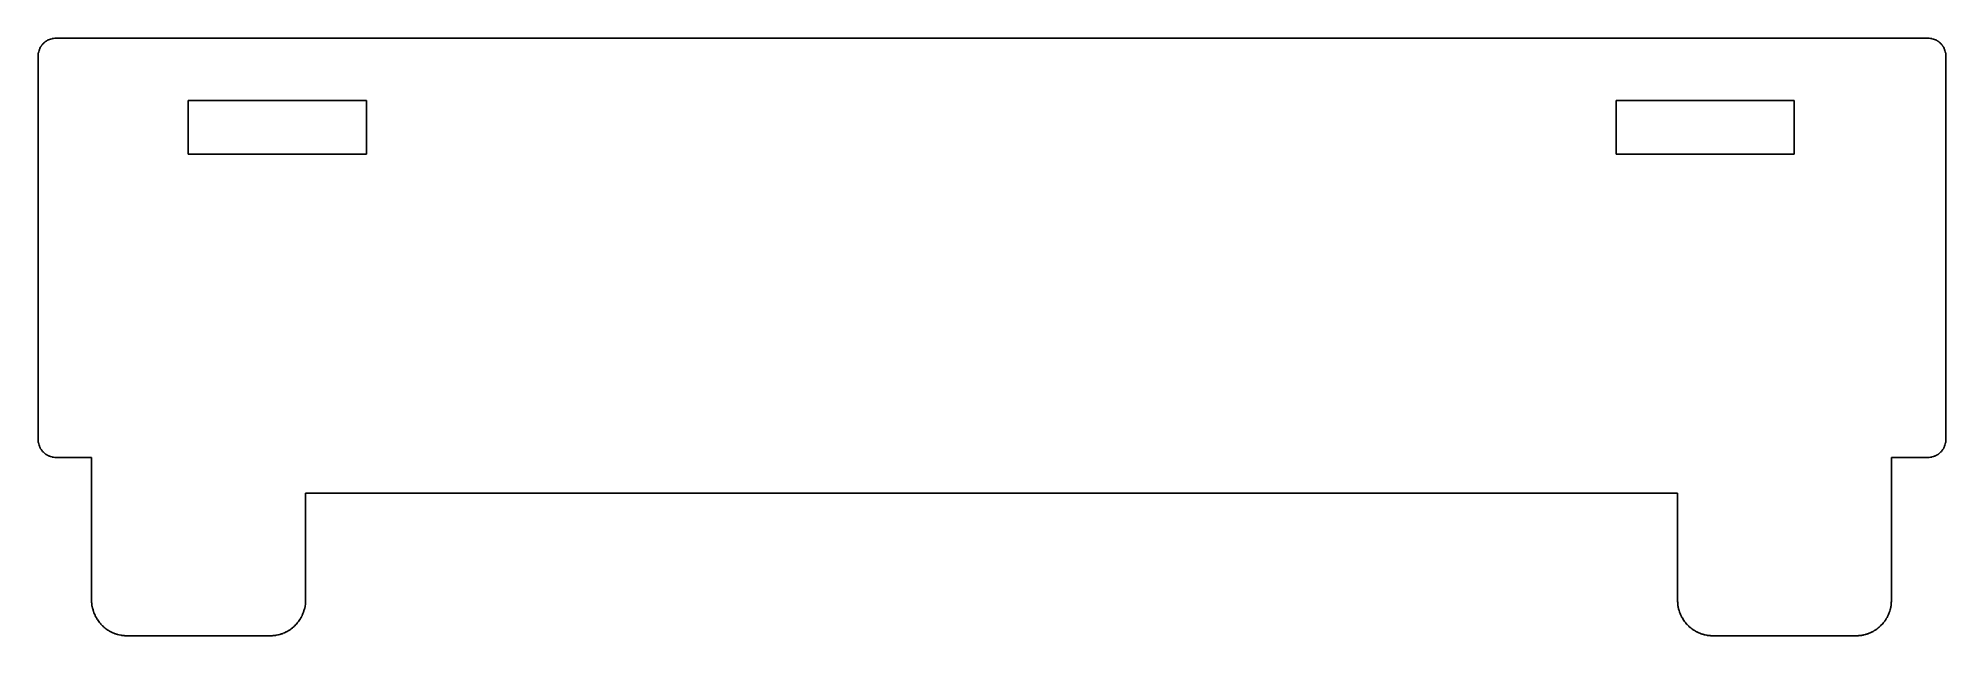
# Model space of a CAD drawing. Header units: metres. Extents: x -3 to 104, y 0 to 34.
import ezdxf

# ---------------------------------------------------------------- set-up
doc = ezdxf.new("R2010")
doc.units = ezdxf.units.M

msp = doc.modelspace()

# ---------------------------------------------------------------- linework, layer by layer
for p, q in [((-2.72, 33.19), (-2.75, 33.16)), ((-2.69, 33.22), (-2.72, 33.19)), ((-2.66, 33.25), (-2.69, 33.22)), ((-2.64, 33.27), (-2.66, 33.25)), ((-2.63, 33.28), (-2.64, 33.27)), ((-2.6, 33.3), (-2.63, 33.28)), ((-2.59, 33.31), (-2.6, 33.3)), ((-2.57, 33.32), (-2.59, 33.31)), ((-2.56, 33.33), (-2.57, 33.32)), ((-2.54, 33.34), (-2.56, 33.33)), ((-2.53, 33.35), (-2.54, 33.34)), ((-2.51, 33.36), (-2.53, 33.35)), ((-2.5, 33.37), (-2.51, 33.36)), ((-2.48, 33.38), (-2.5, 33.37)), ((-2.47, 33.38), (-2.48, 33.38)), ((-2.42, 33.41), (-2.47, 33.38)), ((-2.41, 33.41), (-2.42, 33.41)), ((-2.39, 33.42), (-2.41, 33.41)), ((-2.38, 33.43), (-2.39, 33.42)), ((-2.36, 33.43), (-2.38, 33.43)), ((-2.31, 33.45), (-2.36, 33.43)), ((-2.24, 33.47), (-2.31, 33.45)), ((-2.22, 33.47), (-2.24, 33.47)), ((-2.21, 33.48), (-2.22, 33.47)), ((-2.19, 33.48), (-2.21, 33.48)), ((-2.17, 33.48), (-2.19, 33.48)), ((-2.16, 33.49), (-2.17, 33.48)), ((-2.14, 33.49), (-2.16, 33.49)), ((-2.07, 33.5), (-2.14, 33.49)), ((-2.05, 33.5), (-2.07, 33.5)), ((-2.04, 33.5), (-2.05, 33.5)), ((-2.02, 33.5), (-2.04, 33.5)), ((103.02, 33.5), (-2.02, 33.5)), ((103.03, 33.5), (103.02, 33.5)), ((103.05, 33.5), (103.03, 33.5)), ((103.07, 33.5), (103.05, 33.5)), ((103.14, 33.49), (103.07, 33.5)), ((103.16, 33.49), (103.14, 33.49)), ((103.17, 33.48), (103.16, 33.49)), ((103.19, 33.48), (103.17, 33.48)), ((103.21, 33.48), (103.19, 33.48)), ((103.22, 33.47), (103.21, 33.48)), ((103.24, 33.47), (103.22, 33.47)), ((103.31, 33.45), (103.24, 33.47)), ((103.36, 33.43), (103.31, 33.45)), ((103.38, 33.43), (103.36, 33.43)), ((103.39, 33.42), (103.38, 33.43)), ((103.41, 33.41), (103.39, 33.42)), ((103.42, 33.41), (103.41, 33.41)), ((103.47, 33.38), (103.42, 33.41)), ((103.48, 33.38), (103.47, 33.38)), ((103.5, 33.37), (103.48, 33.38)), ((103.52, 33.36), (103.5, 33.37)), ((103.53, 33.35), (103.52, 33.36)), ((103.55, 33.34), (103.53, 33.35)), ((103.56, 33.33), (103.55, 33.34)), ((103.57, 33.32), (103.56, 33.33)), ((103.59, 33.31), (103.57, 33.32)), ((103.6, 33.3), (103.59, 33.31)), ((103.63, 33.28), (103.6, 33.3)), ((103.64, 33.27), (103.63, 33.28)), ((103.66, 33.25), (103.64, 33.27)), ((103.69, 33.22), (103.66, 33.25)), ((103.72, 33.19), (103.69, 33.22)), ((103.75, 33.16), (103.72, 33.19)), ((-2.99, 32.64), (-3, 32.57)), ((-3, 32.57), (-3, 32.55)), ((-3, 32.55), (-3, 32.54)), ((-3, 32.54), (-3, 32.52)), ((-3, 32.52), (-3, 10.98)), ((-2.98, 32.67), (-2.99, 32.66)), ((-2.99, 32.66), (-2.99, 32.64)), ((-2.97, 32.72), (-2.98, 32.71)), ((-2.98, 32.71), (-2.98, 32.69)), ((-2.98, 32.69), (-2.98, 32.67)), ((-2.95, 32.81), (-2.97, 32.74)), ((-2.97, 32.74), (-2.97, 32.72)), ((-2.93, 32.86), (-2.95, 32.81)), ((-2.92, 32.89), (-2.93, 32.88)), ((-2.93, 32.88), (-2.93, 32.86)), ((-2.91, 32.91), (-2.92, 32.89)), ((-2.88, 32.97), (-2.91, 32.92)), ((-2.91, 32.92), (-2.91, 32.91)), ((-2.87, 33), (-2.88, 32.98)), ((-2.88, 32.98), (-2.88, 32.97)), ((-2.86, 33.01), (-2.87, 33)), ((-2.85, 33.03), (-2.86, 33.01)), ((-2.84, 33.04), (-2.85, 33.03)), ((-2.83, 33.06), (-2.84, 33.04)), ((-2.82, 33.07), (-2.83, 33.06)), ((-2.81, 33.09), (-2.82, 33.07)), ((-2.8, 33.1), (-2.81, 33.09)), ((-2.78, 33.13), (-2.8, 33.1)), ((-2.77, 33.14), (-2.78, 33.13)), ((-2.75, 33.16), (-2.77, 33.14)), ((103.77, 33.14), (103.75, 33.16)), ((103.78, 33.13), (103.77, 33.14)), ((103.8, 33.1), (103.78, 33.13)), ((103.81, 33.09), (103.8, 33.1)), ((103.82, 33.07), (103.81, 33.09)), ((103.83, 33.06), (103.82, 33.07)), ((103.84, 33.04), (103.83, 33.06)), ((103.85, 33.03), (103.84, 33.04)), ((103.86, 33.01), (103.85, 33.03)), ((103.87, 33), (103.86, 33.01)), ((103.88, 32.98), (103.87, 33)), ((103.88, 32.97), (103.88, 32.98)), ((103.91, 32.92), (103.88, 32.97)), ((103.91, 32.91), (103.91, 32.92)), ((103.92, 32.89), (103.91, 32.91)), ((103.93, 32.88), (103.92, 32.89)), ((103.93, 32.86), (103.93, 32.88)), ((103.95, 32.81), (103.93, 32.86)), ((103.97, 32.74), (103.95, 32.81)), ((103.97, 32.72), (103.97, 32.74)), ((103.98, 32.71), (103.97, 32.72)), ((103.98, 32.69), (103.98, 32.71)), ((103.98, 32.67), (103.98, 32.69)), ((103.99, 32.66), (103.98, 32.67)), ((103.99, 32.64), (103.99, 32.66)), ((104, 32.57), (103.99, 32.64)), ((104, 32.55), (104, 32.57)), ((104, 32.54), (104, 32.55)), ((104, 32.52), (104, 32.54)), ((104, 10.98), (104, 32.52)), ((5.42, 27), (5.42, 30)), ((5.42, 30), (15.42, 30)), ((15.42, 30), (15.42, 27)), ((85.5, 27), (85.5, 30)), ((85.5, 30), (95.5, 30)), ((95.5, 30), (95.5, 27)), ((15.42, 27), (5.42, 27)), ((95.5, 27), (85.5, 27)), ((-3, 10.98), (-3, 10.96)), ((-3, 10.96), (-3, 10.95)), ((-3, 10.95), (-3, 10.93)), ((-3, 10.93), (-2.99, 10.86)), ((-2.99, 10.86), (-2.99, 10.84)), ((-2.99, 10.84), (-2.98, 10.83)), ((-2.98, 10.83), (-2.98, 10.81)), ((-2.98, 10.81), (-2.98, 10.79)), ((-2.98, 10.79), (-2.97, 10.78)), ((-2.97, 10.78), (-2.97, 10.76)), ((-2.97, 10.76), (-2.95, 10.69)), ((103.95, 10.69), (103.97, 10.76)), ((103.97, 10.78), (103.98, 10.79)), ((103.97, 10.76), (103.97, 10.78)), ((103.98, 10.83), (103.99, 10.84)), ((103.98, 10.81), (103.98, 10.83)), ((103.98, 10.79), (103.98, 10.81)), ((103.99, 10.86), (104, 10.93)), ((103.99, 10.84), (103.99, 10.86)), ((104, 10.96), (104, 10.98)), ((104, 10.95), (104, 10.96)), ((104, 10.93), (104, 10.95)), ((-2.95, 10.69), (-2.93, 10.64)), ((-2.93, 10.64), (-2.93, 10.62)), ((-2.93, 10.62), (-2.92, 10.61)), ((-2.92, 10.61), (-2.91, 10.59)), ((-2.91, 10.59), (-2.91, 10.58)), ((-2.91, 10.58), (-2.88, 10.53)), ((-2.88, 10.53), (-2.88, 10.52)), ((-2.88, 10.52), (-2.87, 10.5)), ((-2.87, 10.5), (-2.86, 10.49)), ((-2.86, 10.49), (-2.85, 10.47)), ((-2.85, 10.47), (-2.84, 10.46)), ((-2.84, 10.46), (-2.83, 10.44)), ((-2.83, 10.44), (-2.82, 10.43)), ((-2.82, 10.43), (-2.81, 10.41)), ((-2.81, 10.41), (-2.8, 10.4)), ((-2.8, 10.4), (-2.78, 10.37)), ((-2.78, 10.37), (-2.77, 10.36)), ((-2.77, 10.36), (-2.75, 10.34)), ((-2.75, 10.34), (-2.72, 10.31)), ((-2.72, 10.31), (-2.69, 10.28)), ((-2.69, 10.28), (-2.66, 10.25)), ((-2.66, 10.25), (-2.64, 10.23)), ((-2.64, 10.23), (-2.63, 10.22)), ((-2.63, 10.22), (-2.6, 10.2)), ((-2.6, 10.2), (-2.59, 10.19)), ((-2.59, 10.19), (-2.57, 10.18)), ((-2.57, 10.18), (-2.56, 10.17)), ((-2.56, 10.17), (-2.54, 10.16)), ((-2.54, 10.16), (-2.53, 10.15)), ((-2.53, 10.15), (-2.51, 10.14)), ((-2.51, 10.14), (-2.5, 10.13)), ((-2.5, 10.13), (-2.48, 10.12)), ((-2.48, 10.12), (-2.47, 10.12)), ((-2.47, 10.12), (-2.42, 10.09)), ((-2.42, 10.09), (-2.41, 10.09)), ((-2.41, 10.09), (-2.39, 10.08)), ((-2.39, 10.08), (-2.38, 10.07)), ((-2.38, 10.07), (-2.36, 10.07)), ((-2.36, 10.07), (-2.31, 10.05)), ((-2.31, 10.05), (-2.24, 10.03)), ((-2.24, 10.03), (-2.22, 10.03)), ((-2.22, 10.03), (-2.21, 10.02)), ((-2.21, 10.02), (-2.19, 10.02)), ((-2.19, 10.02), (-2.17, 10.02)), ((-2.17, 10.02), (-2.16, 10.01)), ((-2.16, 10.01), (-2.14, 10.01)), ((-2.14, 10.01), (-2.07, 10)), ((-2.07, 10), (-2.05, 10)), ((-2.05, 10), (-2.04, 10)), ((-2.04, 10), (-2.02, 10)), ((-2.02, 10), (0, 10)), ((0, 10), (0, 1.96)), ((100.95, 2), (100.95, 10)), ((100.95, 10), (103.02, 10)), ((103.02, 10), (103.03, 10)), ((103.03, 10), (103.05, 10)), ((103.05, 10), (103.07, 10)), ((103.07, 10), (103.14, 10.01)), ((103.14, 10.01), (103.16, 10.01)), ((103.16, 10.01), (103.17, 10.02)), ((103.17, 10.02), (103.19, 10.02)), ((103.19, 10.02), (103.21, 10.02)), ((103.21, 10.02), (103.22, 10.03)), ((103.22, 10.03), (103.24, 10.03)), ((103.24, 10.03), (103.31, 10.05)), ((103.31, 10.05), (103.36, 10.07)), ((103.36, 10.07), (103.38, 10.07)), ((103.38, 10.07), (103.39, 10.08)), ((103.39, 10.08), (103.41, 10.09)), ((103.41, 10.09), (103.42, 10.09)), ((103.42, 10.09), (103.47, 10.12)), ((103.47, 10.12), (103.48, 10.12)), ((103.48, 10.12), (103.5, 10.13)), ((103.5, 10.13), (103.52, 10.14)), ((103.52, 10.14), (103.53, 10.15)), ((103.53, 10.15), (103.55, 10.16)), ((103.55, 10.16), (103.56, 10.17)), ((103.56, 10.17), (103.57, 10.18)), ((103.57, 10.18), (103.59, 10.19)), ((103.59, 10.19), (103.6, 10.2)), ((103.6, 10.2), (103.63, 10.22)), ((103.63, 10.22), (103.64, 10.23)), ((103.64, 10.23), (103.66, 10.25)), ((103.66, 10.25), (103.69, 10.28)), ((103.69, 10.28), (103.72, 10.31)), ((103.72, 10.31), (103.75, 10.34)), ((103.75, 10.34), (103.77, 10.36)), ((103.77, 10.36), (103.78, 10.37)), ((103.78, 10.37), (103.8, 10.4)), ((103.8, 10.4), (103.81, 10.41)), ((103.81, 10.41), (103.82, 10.43)), ((103.82, 10.43), (103.83, 10.44)), ((103.83, 10.44), (103.84, 10.46)), ((103.84, 10.46), (103.85, 10.47)), ((103.85, 10.47), (103.86, 10.49)), ((103.86, 10.49), (103.87, 10.5)), ((103.87, 10.5), (103.88, 10.52)), ((103.88, 10.53), (103.91, 10.58)), ((103.88, 10.52), (103.88, 10.53)), ((103.91, 10.59), (103.92, 10.61)), ((103.91, 10.58), (103.91, 10.59)), ((103.92, 10.61), (103.93, 10.62)), ((103.93, 10.64), (103.95, 10.69)), ((103.93, 10.62), (103.93, 10.64)), ((12, 1.96), (12, 8)), ((12, 8), (88.95, 8)), ((88.95, 8), (88.95, 1.96)), ((0, 1.96), (0, 1.93)), ((0, 1.93), (0, 1.86)), ((0, 1.86), (0.01, 1.83)), ((0.01, 1.83), (0.01, 1.79)), ((0.01, 1.79), (0.01, 1.76)), ((0.01, 1.76), (0.02, 1.69)), ((0.02, 1.69), (0.03, 1.65)), ((0.03, 1.65), (0.05, 1.55)), ((0.05, 1.55), (0.06, 1.52)), ((0.06, 1.52), (0.08, 1.45)), ((0.08, 1.45), (0.09, 1.42)), ((0.09, 1.42), (0.1, 1.38)), ((0.1, 1.38), (0.11, 1.35)), ((0.11, 1.35), (0.12, 1.32)), ((0.12, 1.32), (0.13, 1.28)), ((0.13, 1.28), (0.15, 1.25)), ((0.15, 1.25), (0.17, 1.19)), ((0.17, 1.19), (0.19, 1.15)), ((0.19, 1.15), (0.2, 1.12)), ((0.2, 1.12), (0.22, 1.09)), ((0.22, 1.09), (0.23, 1.06)), ((11.77, 1.06), (11.78, 1.09)), ((11.78, 1.09), (11.8, 1.12)), ((11.8, 1.12), (11.81, 1.15)), ((11.81, 1.15), (11.83, 1.19)), ((11.83, 1.19), (11.85, 1.25)), ((11.85, 1.25), (11.87, 1.28)), ((11.87, 1.28), (11.88, 1.32)), ((11.88, 1.32), (11.89, 1.35)), ((11.89, 1.35), (11.9, 1.38)), ((11.9, 1.38), (11.91, 1.42)), ((11.91, 1.42), (11.92, 1.45)), ((11.92, 1.45), (11.94, 1.52)), ((11.94, 1.52), (11.95, 1.55)), ((11.95, 1.55), (11.97, 1.65)), ((11.97, 1.65), (11.98, 1.69)), ((11.98, 1.69), (11.99, 1.76)), ((11.99, 1.83), (12, 1.86)), ((11.99, 1.79), (11.99, 1.83)), ((11.99, 1.76), (11.99, 1.79)), ((12, 1.93), (12, 1.96)), ((12, 1.86), (12, 1.93)), ((88.95, 1.96), (88.95, 1.93)), ((88.95, 1.93), (88.96, 1.86)), ((88.96, 1.86), (88.96, 1.83)), ((88.96, 1.83), (88.96, 1.79)), ((88.96, 1.79), (88.96, 1.76)), ((88.96, 1.76), (88.97, 1.69)), ((88.97, 1.69), (88.98, 1.65)), ((88.98, 1.65), (88.99, 1.62)), ((88.99, 1.62), (88.99, 1.58)), ((88.99, 1.58), (89, 1.55)), ((89, 1.55), (89.01, 1.52)), ((89.01, 1.52), (89.03, 1.45)), ((89.03, 1.45), (89.04, 1.42)), ((89.04, 1.42), (89.06, 1.35)), ((89.06, 1.35), (89.07, 1.32)), ((89.07, 1.32), (89.08, 1.28)), ((89.08, 1.28), (89.1, 1.25)), ((89.1, 1.25), (89.12, 1.19)), ((89.12, 1.19), (89.14, 1.15)), ((89.14, 1.15), (89.15, 1.12)), ((89.15, 1.12), (89.17, 1.09)), ((89.17, 1.09), (89.18, 1.06)), ((100.72, 1.06), (100.73, 1.09)), ((100.73, 1.09), (100.75, 1.12)), ((100.75, 1.12), (100.76, 1.15)), ((100.76, 1.15), (100.78, 1.19)), ((100.78, 1.19), (100.81, 1.25)), ((100.81, 1.25), (100.82, 1.28)), ((100.82, 1.28), (100.83, 1.32)), ((100.83, 1.32), (100.84, 1.35)), ((100.84, 1.35), (100.85, 1.38)), ((100.85, 1.38), (100.87, 1.45)), ((100.87, 1.45), (100.88, 1.48)), ((100.88, 1.48), (100.89, 1.52)), ((100.89, 1.52), (100.9, 1.55)), ((100.9, 1.55), (100.91, 1.58)), ((100.91, 1.58), (100.92, 1.65)), ((100.92, 1.65), (100.93, 1.69)), ((100.93, 1.69), (100.94, 1.76)), ((100.94, 1.86), (100.95, 1.93)), ((100.94, 1.83), (100.94, 1.86)), ((100.94, 1.79), (100.94, 1.83)), ((100.94, 1.76), (100.94, 1.79)), ((100.95, 1.96), (100.95, 2)), ((100.95, 1.93), (100.95, 1.96)), ((0.23, 1.06), (0.25, 1.03)), ((0.25, 1.03), (0.27, 1)), ((0.27, 1), (0.29, 0.97)), ((0.29, 0.97), (0.3, 0.94)), ((0.3, 0.94), (0.32, 0.91)), ((0.32, 0.91), (0.36, 0.85)), ((0.36, 0.85), (0.4, 0.8)), ((0.4, 0.8), (0.45, 0.74)), ((0.45, 0.74), (0.47, 0.71)), ((0.47, 0.71), (0.49, 0.69)), ((0.49, 0.69), (0.51, 0.66)), ((0.51, 0.66), (0.54, 0.64)), ((0.54, 0.64), (0.56, 0.61)), ((0.56, 0.61), (0.61, 0.56)), ((0.61, 0.56), (0.64, 0.54)), ((0.64, 0.54), (0.66, 0.51)), ((0.66, 0.51), (0.69, 0.49)), ((0.69, 0.49), (0.71, 0.47)), ((0.71, 0.47), (0.74, 0.45)), ((0.74, 0.45), (0.8, 0.4)), ((0.8, 0.4), (0.85, 0.36)), ((0.85, 0.36), (0.91, 0.32)), ((0.91, 0.32), (0.94, 0.3)), ((0.94, 0.3), (0.97, 0.29)), ((0.97, 0.29), (1, 0.27)), ((1, 0.27), (1.03, 0.25)), ((1.03, 0.25), (1.06, 0.23)), ((1.06, 0.23), (1.09, 0.22)), ((1.09, 0.22), (1.12, 0.2)), ((1.12, 0.2), (1.15, 0.19)), ((1.15, 0.19), (1.19, 0.17)), ((1.19, 0.17), (1.25, 0.15)), ((1.25, 0.15), (1.28, 0.13)), ((1.28, 0.13), (1.32, 0.12)), ((1.32, 0.12), (1.35, 0.11)), ((1.35, 0.11), (1.38, 0.1)), ((1.38, 0.1), (1.42, 0.09)), ((1.42, 0.09), (1.45, 0.08)), ((1.45, 0.08), (1.52, 0.06)), ((1.52, 0.06), (1.55, 0.05)), ((1.55, 0.05), (1.65, 0.03)), ((1.65, 0.03), (1.69, 0.02)), ((1.69, 0.02), (1.76, 0.01)), ((1.76, 0.01), (1.79, 0.01)), ((1.79, 0.01), (1.83, 0.01)), ((1.83, 0.01), (1.86, 0)), ((1.86, 0), (1.93, 0)), ((1.93, 0), (1.96, 0)), ((1.96, 0), (10.04, 0)), ((10.04, 0), (10.07, 0)), ((10.07, 0), (10.14, 0)), ((10.14, 0), (10.17, 0.01)), ((10.17, 0.01), (10.21, 0.01)), ((10.21, 0.01), (10.24, 0.01)), ((10.24, 0.01), (10.31, 0.02)), ((10.31, 0.02), (10.35, 0.03)), ((10.35, 0.03), (10.45, 0.05)), ((10.45, 0.05), (10.48, 0.06)), ((10.48, 0.06), (10.55, 0.08)), ((10.55, 0.08), (10.59, 0.09)), ((10.59, 0.09), (10.62, 0.1)), ((10.62, 0.1), (10.65, 0.11)), ((10.65, 0.11), (10.68, 0.12)), ((10.68, 0.12), (10.72, 0.13)), ((10.72, 0.13), (10.75, 0.15)), ((10.75, 0.15), (10.81, 0.17)), ((10.81, 0.17), (10.85, 0.19)), ((10.85, 0.19), (10.88, 0.2)), ((10.88, 0.2), (10.91, 0.22)), ((10.91, 0.22), (10.94, 0.23)), ((10.94, 0.23), (10.97, 0.25)), ((10.97, 0.25), (11, 0.27)), ((11, 0.27), (11.03, 0.29)), ((11.03, 0.29), (11.06, 0.3)), ((11.06, 0.3), (11.09, 0.32)), ((11.09, 0.32), (11.15, 0.36)), ((11.15, 0.36), (11.2, 0.4)), ((11.2, 0.4), (11.26, 0.45)), ((11.26, 0.45), (11.29, 0.47)), ((11.29, 0.47), (11.31, 0.49)), ((11.31, 0.49), (11.34, 0.51)), ((11.34, 0.51), (11.36, 0.54)), ((11.36, 0.54), (11.39, 0.56)), ((11.39, 0.56), (11.44, 0.61)), ((11.44, 0.61), (11.46, 0.64)), ((11.46, 0.64), (11.49, 0.66)), ((11.49, 0.66), (11.51, 0.69)), ((11.51, 0.69), (11.53, 0.71)), ((11.53, 0.71), (11.55, 0.74)), ((11.55, 0.74), (11.6, 0.8)), ((11.6, 0.8), (11.64, 0.85)), ((11.64, 0.85), (11.68, 0.91)), ((11.68, 0.91), (11.7, 0.94)), ((11.7, 0.94), (11.71, 0.97)), ((11.71, 0.97), (11.73, 1)), ((11.73, 1), (11.75, 1.03)), ((11.75, 1.03), (11.77, 1.06)), ((89.18, 1.06), (89.2, 1.03)), ((89.2, 1.03), (89.22, 1)), ((89.22, 1), (89.24, 0.97)), ((89.24, 0.97), (89.27, 0.91)), ((89.27, 0.91), (89.31, 0.85)), ((89.31, 0.85), (89.35, 0.8)), ((89.35, 0.8), (89.4, 0.74)), ((89.4, 0.74), (89.42, 0.71)), ((89.42, 0.71), (89.44, 0.69)), ((89.44, 0.69), (89.46, 0.66)), ((89.46, 0.66), (89.49, 0.64)), ((89.49, 0.64), (89.51, 0.61)), ((89.51, 0.61), (89.56, 0.56)), ((89.56, 0.56), (89.59, 0.54)), ((89.59, 0.54), (89.61, 0.51)), ((89.61, 0.51), (89.64, 0.49)), ((89.64, 0.49), (89.66, 0.47)), ((89.66, 0.47), (89.69, 0.45)), ((89.69, 0.45), (89.75, 0.4)), ((89.75, 0.4), (89.8, 0.36)), ((89.8, 0.36), (89.83, 0.34)), ((89.83, 0.34), (89.86, 0.32)), ((89.86, 0.32), (89.89, 0.3)), ((89.89, 0.3), (89.92, 0.29)), ((89.92, 0.29), (89.95, 0.27)), ((89.95, 0.27), (90.01, 0.23)), ((90.01, 0.23), (90.04, 0.22)), ((90.04, 0.22), (90.07, 0.2)), ((90.07, 0.2), (90.1, 0.19)), ((90.1, 0.19), (90.14, 0.17)), ((90.14, 0.17), (90.2, 0.15)), ((90.2, 0.15), (90.23, 0.13)), ((90.23, 0.13), (90.27, 0.12)), ((90.27, 0.12), (90.33, 0.1)), ((90.33, 0.1), (90.37, 0.09)), ((90.37, 0.09), (90.4, 0.08)), ((90.4, 0.08), (90.43, 0.07)), ((90.43, 0.07), (90.47, 0.06)), ((90.47, 0.06), (90.5, 0.05)), ((90.5, 0.05), (90.6, 0.03)), ((90.6, 0.03), (90.64, 0.02)), ((90.64, 0.02), (90.67, 0.02)), ((90.67, 0.02), (90.71, 0.01)), ((90.71, 0.01), (90.74, 0.01)), ((90.74, 0.01), (90.78, 0.01)), ((90.78, 0.01), (90.81, 0)), ((90.81, 0), (90.85, 0)), ((90.85, 0), (90.88, 0)), ((90.88, 0), (90.92, 0)), ((90.92, 0), (98.99, 0)), ((98.99, 0), (99.02, 0)), ((99.02, 0), (99.09, 0)), ((99.09, 0), (99.12, 0.01)), ((99.12, 0.01), (99.16, 0.01)), ((99.16, 0.01), (99.19, 0.01)), ((99.19, 0.01), (99.23, 0.02)), ((99.23, 0.02), (99.26, 0.02)), ((99.26, 0.02), (99.3, 0.03)), ((99.3, 0.03), (99.33, 0.04)), ((99.33, 0.04), (99.37, 0.04)), ((99.37, 0.04), (99.4, 0.05)), ((99.4, 0.05), (99.47, 0.07)), ((99.47, 0.07), (99.5, 0.08)), ((99.5, 0.08), (99.54, 0.09)), ((99.54, 0.09), (99.57, 0.1)), ((99.57, 0.1), (99.6, 0.11)), ((99.6, 0.11), (99.63, 0.12)), ((99.63, 0.12), (99.67, 0.13)), ((99.67, 0.13), (99.7, 0.15)), ((99.7, 0.15), (99.76, 0.17)), ((99.76, 0.17), (99.79, 0.19)), ((99.79, 0.19), (99.83, 0.2)), ((99.83, 0.2), (99.86, 0.22)), ((99.86, 0.22), (99.89, 0.23)), ((99.89, 0.23), (99.92, 0.25)), ((99.92, 0.25), (99.95, 0.27)), ((99.95, 0.27), (99.98, 0.29)), ((99.98, 0.29), (100.01, 0.3)), ((100.01, 0.3), (100.04, 0.32)), ((100.04, 0.32), (100.07, 0.34)), ((100.07, 0.34), (100.1, 0.36)), ((100.1, 0.36), (100.13, 0.38)), ((100.13, 0.38), (100.15, 0.4)), ((100.15, 0.4), (100.18, 0.42)), ((100.18, 0.42), (100.21, 0.45)), ((100.21, 0.45), (100.26, 0.49)), ((100.26, 0.49), (100.31, 0.54)), ((100.31, 0.54), (100.34, 0.56)), ((100.34, 0.56), (100.36, 0.59)), ((100.36, 0.59), (100.39, 0.61)), ((100.39, 0.61), (100.41, 0.64)), ((100.41, 0.64), (100.44, 0.66)), ((100.44, 0.66), (100.46, 0.69)), ((100.46, 0.69), (100.48, 0.71)), ((100.48, 0.71), (100.5, 0.74)), ((100.5, 0.74), (100.53, 0.77)), ((100.53, 0.77), (100.55, 0.8)), ((100.55, 0.8), (100.57, 0.82)), ((100.57, 0.82), (100.59, 0.85)), ((100.59, 0.85), (100.61, 0.88)), ((100.61, 0.88), (100.63, 0.91)), ((100.63, 0.91), (100.65, 0.94)), ((100.65, 0.94), (100.66, 0.97)), ((100.66, 0.97), (100.7, 1.03)), ((100.7, 1.03), (100.72, 1.06))]:
    msp.add_line(p, q)

doc.saveas('drawing.dxf')
